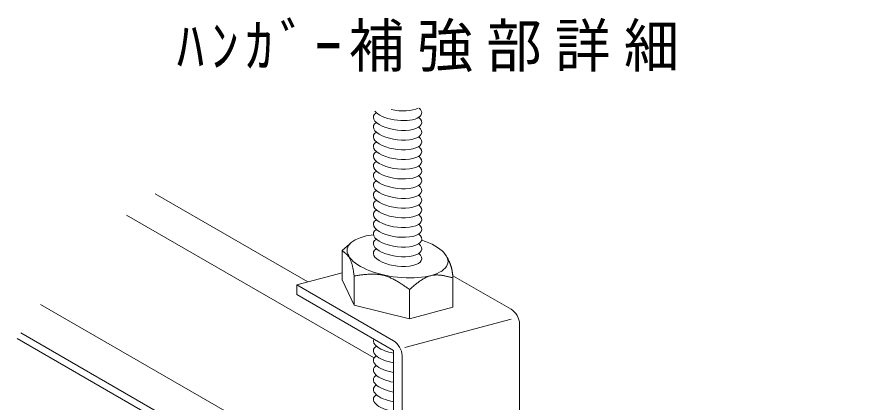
# Model space of a CAD drawing. Units: millimetres, scale not verified. Extents: x -1948 to 1948, y -1375 to 1375.
# Drawn here: x 114.4 to 556.5, y 266.4 to 464.7 of the extents above; entities that cross this region are included whole.
import ezdxf

# ---------------------------------------------------------------- set-up
doc = ezdxf.new("R2010")
doc.units = ezdxf.units.MM
doc.header["$LTSCALE"] = 10
for name, color, linetype, lineweight in [('1-8_文字', 4, 'Continuous', 18), ('1-9_ﾌﾞﾚｰｽ下部受け材', 7, 'Continuous', 18), ('1-D_MCｸﾘｯﾌﾟｶﾞｰﾄﾞ', 7, 'Continuous', 18)]:
    doc.layers.add(name, color=color, linetype=linetype, lineweight=lineweight)
doc.styles.add('ＭＳ ゴシック', font='')
doc.styles.get('ＭＳ ゴシック').set_extended_font_data('MS Gothic')

msp = doc.modelspace()

# ---------------------------------------------------------------- linework, layer by layer
at = {"layer": '1-9_ﾌﾞﾚｰｽ下部受け材'}
for p, q in [((263.74, 328.58), (185.25, 373.9)), ((297.37, 289.67), (170.5, 362.92)), ((556.5, 68.64), (126.33, 317)), ((548.83, 52.53), (116.22, 302.3)), ((547.21, 49.47), (114.38, 299.36))]:
    msp.add_line(p, q, dxfattribs=at)
at = {"layer": '1-D_MCｸﾘｯﾌﾟｶﾞｰﾄﾞ', "color": 4}
for p, q in [((285.14, 347.93), (281.31, 344.62)), ((285.14, 347.93), (281.31, 344.62)), ((285.14, 347.93), (281.31, 344.62)), ((281.31, 344.51), (281.31, 329.62)), ((281.31, 344.51), (281.31, 329.62)), ((281.31, 344.51), (281.31, 329.62)), ((335.25, 341.17), (335.3, 341.08)), ((335.3, 341.08), (335.38, 340.92)), ((335.38, 340.92), (335.46, 340.75)), ((335.46, 340.75), (335.54, 340.59)), ((335.54, 340.59), (335.62, 340.43)), ((335.62, 340.43), (335.7, 340.27)), ((335.7, 340.27), (335.78, 340.1)), ((335.78, 340.1), (335.86, 339.94)), ((335.86, 339.94), (335.94, 339.78)), ((335.94, 339.78), (336.01, 339.62)), ((336.01, 339.62), (336.09, 339.45)), ((336.09, 339.45), (336.17, 339.29)), ((336.17, 339.29), (336.24, 339.13)), ((336.24, 339.13), (336.32, 338.96)), ((336.32, 338.96), (336.39, 338.8)), ((336.39, 338.8), (336.46, 338.63)), ((336.46, 338.63), (336.54, 338.47)), ((336.54, 338.47), (336.61, 338.3)), ((336.61, 338.3), (336.68, 338.14)), ((336.68, 338.14), (336.74, 337.97)), ((336.74, 337.97), (336.81, 337.81)), ((336.81, 337.81), (336.87, 337.64)), ((336.87, 337.64), (336.94, 337.47)), ((336.94, 337.47), (337, 337.31)), ((337, 337.31), (337.06, 337.14)), ((337.06, 337.14), (337.12, 336.97)), ((287.47, 331.63), (287.47, 316.63)), ((287.47, 331.63), (287.47, 316.63)), ((287.47, 331.63), (287.47, 316.63)), ((287.47, 316.63), (281.31, 329.62)), ((287.47, 316.63), (281.31, 329.62)), ((287.47, 316.63), (281.31, 329.62)), ((338.26, 330.6), (338.26, 315.6)), ((338.26, 330.6), (338.26, 315.6)), ((338.26, 330.6), (338.26, 315.6)), ((315.95, 324.62), (315.95, 309.62)), ((315.95, 324.62), (315.95, 309.62)), ((315.95, 324.62), (315.95, 309.62)), ((315.95, 309.62), (287.47, 316.63)), ((315.95, 309.62), (287.47, 316.63)), ((315.95, 309.62), (287.47, 316.63)), ((338.26, 315.6), (315.95, 309.62)), ((338.26, 315.6), (315.95, 309.62)), ((338.26, 315.6), (315.95, 309.62)), ((368.11, 309.45), (313.52, 294.82)), ((368.11, 309.45), (313.52, 294.82))]:
    msp.add_line(p, q, dxfattribs=at)
at = {"layer": '1-D_MCｸﾘｯﾌﾟｶﾞｰﾄﾞ'}
for p, q in [((257.95, 327.02), (281.31, 333.28)), ((257.95, 327.02), (281.31, 333.28)), ((368.11, 314.45), (338.16, 331.75)), ((368.11, 314.45), (338.16, 331.75)), ((257.95, 322.02), (257.95, 327.02)), ((307.74, 298.27), (257.95, 327.02)), ((257.95, 322.02), (257.95, 327.02)), ((307.74, 298.27), (257.95, 327.02)), ((307.74, 293.27), (257.95, 322.02)), ((307.74, 293.27), (257.95, 322.02)), ((372.44, 211.95), (372.44, 306.95)), ((372.44, 211.95), (372.44, 306.95)), ((307.74, 222.25), (307.74, 293.27)), ((312.07, 209.76), (312.07, 290.82))]:
    msp.add_line(p, q, dxfattribs=at)
at = {"layer": '1-D_MCｸﾘｯﾌﾟｶﾞｰﾄﾞ', "color": 4}
for points in [[(283.15, 343.13), (283.07, 343.21), (282.98, 343.28), (282.9, 343.36), (282.81, 343.43), (282.72, 343.51), (282.63, 343.58), (282.55, 343.65), (282.46, 343.73), (282.37, 343.8), (282.28, 343.87), (282.19, 343.94), (282.1, 344.02), (282.01, 344.09), (281.91, 344.16), (281.82, 344.23), (281.73, 344.3), (281.64, 344.37), (281.55, 344.44), (281.45, 344.51), (281.36, 344.58), (281.31, 344.62)], [(283.15, 343.13), (283.07, 343.21), (282.98, 343.28), (282.9, 343.36), (282.81, 343.43), (282.72, 343.51), (282.63, 343.58), (282.55, 343.65), (282.46, 343.73), (282.37, 343.8), (282.28, 343.87), (282.19, 343.94), (282.1, 344.02), (282.01, 344.09), (281.91, 344.16), (281.82, 344.23), (281.73, 344.3), (281.64, 344.37), (281.55, 344.44), (281.45, 344.51), (281.36, 344.58), (281.31, 344.62)], [(283.15, 343.13), (283.07, 343.21), (282.98, 343.28), (282.9, 343.36), (282.81, 343.43), (282.72, 343.51), (282.63, 343.58), (282.55, 343.65), (282.46, 343.73), (282.37, 343.8), (282.28, 343.87), (282.19, 343.94), (282.1, 344.02), (282.01, 344.09), (281.91, 344.16), (281.82, 344.23), (281.73, 344.3), (281.64, 344.37), (281.55, 344.44), (281.45, 344.51), (281.36, 344.58), (281.31, 344.62)], [(287.47, 331.63), (287.44, 331.88), (287.38, 332.29), (287.32, 332.71), (287.26, 333.12), (287.2, 333.53), (287.14, 333.95), (287.07, 334.36), (287, 334.76), (286.93, 335.17), (286.85, 335.57), (286.77, 335.97), (286.68, 336.37), (286.59, 336.76), (286.49, 337.15), (286.39, 337.54), (286.27, 337.92), (286.15, 338.29), (286.03, 338.66), (285.89, 339.02), (285.75, 339.38), (285.6, 339.73), (285.43, 340.08), (285.26, 340.42), (285.08, 340.75), (284.88, 341.07), (284.68, 341.39), (284.46, 341.7), (284.23, 342), (283.98, 342.29), (283.84, 342.45), (283.79, 342.5), (283.72, 342.58), (283.64, 342.66), (283.56, 342.74), (283.48, 342.82), (283.4, 342.9), (283.32, 342.98), (283.24, 343.06), (283.15, 343.13)], [(287.47, 331.63), (287.44, 331.88), (287.38, 332.29), (287.32, 332.71), (287.26, 333.12), (287.2, 333.53), (287.14, 333.95), (287.07, 334.36), (287, 334.76), (286.93, 335.17), (286.85, 335.57), (286.77, 335.97), (286.68, 336.37), (286.59, 336.76), (286.49, 337.15), (286.39, 337.54), (286.27, 337.92), (286.15, 338.29), (286.03, 338.66), (285.89, 339.02), (285.75, 339.38), (285.6, 339.73), (285.43, 340.08), (285.26, 340.42), (285.08, 340.75), (284.88, 341.07), (284.68, 341.39), (284.46, 341.7), (284.23, 342), (283.98, 342.29), (283.84, 342.45), (283.79, 342.5), (283.72, 342.58), (283.64, 342.66), (283.56, 342.74), (283.48, 342.82), (283.4, 342.9), (283.32, 342.98), (283.24, 343.06), (283.15, 343.13)], [(287.47, 331.63), (287.44, 331.88), (287.38, 332.29), (287.32, 332.71), (287.26, 333.12), (287.2, 333.53), (287.14, 333.95), (287.07, 334.36), (287, 334.76), (286.93, 335.17), (286.85, 335.57), (286.77, 335.97), (286.68, 336.37), (286.59, 336.76), (286.49, 337.15), (286.39, 337.54), (286.27, 337.92), (286.15, 338.29), (286.03, 338.66), (285.89, 339.02), (285.75, 339.38), (285.6, 339.73), (285.43, 340.08), (285.26, 340.42), (285.08, 340.75), (284.88, 341.07), (284.68, 341.39), (284.46, 341.7), (284.23, 342), (283.98, 342.29), (283.84, 342.45), (283.79, 342.5), (283.72, 342.58), (283.64, 342.66), (283.56, 342.74), (283.48, 342.82), (283.4, 342.9), (283.32, 342.98), (283.24, 343.06), (283.15, 343.13)], [(336.81, 337.81), (336.74, 337.97), (336.68, 338.14), (336.61, 338.3), (336.54, 338.47), (336.46, 338.63), (336.39, 338.8), (336.32, 338.96), (336.24, 339.13), (336.17, 339.29), (336.09, 339.45), (336.01, 339.62), (335.94, 339.78), (335.86, 339.94), (335.78, 340.1), (335.7, 340.27), (335.62, 340.43), (335.54, 340.59), (335.46, 340.75), (335.38, 340.92), (335.3, 341.08), (335.25, 341.17)], [(336.81, 337.81), (336.74, 337.97), (336.68, 338.14), (336.61, 338.3), (336.54, 338.47), (336.46, 338.63), (336.39, 338.8), (336.32, 338.96), (336.24, 339.13), (336.17, 339.29), (336.09, 339.45), (336.01, 339.62), (335.94, 339.78), (335.86, 339.94), (335.78, 340.1), (335.7, 340.27), (335.62, 340.43), (335.54, 340.59), (335.46, 340.75), (335.38, 340.92), (335.3, 341.08), (335.25, 341.17)], [(338.26, 330.6), (338.24, 330.72), (338.22, 330.92), (338.2, 331.12), (338.18, 331.32), (338.16, 331.52), (338.14, 331.72), (338.12, 331.92), (338.1, 332.12), (338.08, 332.32), (338.05, 332.52), (338.03, 332.72), (338, 332.92), (337.98, 333.12), (337.95, 333.32), (337.92, 333.52), (337.89, 333.72), (337.86, 333.92), (337.83, 334.11), (337.79, 334.31), (337.76, 334.51), (337.72, 334.7), (337.68, 334.9), (337.64, 335.09), (337.59, 335.29), (337.55, 335.48), (337.5, 335.68), (337.45, 335.87), (337.4, 336.06), (337.35, 336.25), (337.31, 336.36), (337.28, 336.46), (337.23, 336.63), (337.18, 336.8), (337.12, 336.97), (337.06, 337.14), (337, 337.31), (336.94, 337.47), (336.87, 337.64), (336.81, 337.81)], [(338.26, 330.6), (338.24, 330.72), (338.22, 330.92), (338.2, 331.12), (338.18, 331.32), (338.16, 331.52), (338.14, 331.72), (338.12, 331.92), (338.1, 332.12), (338.08, 332.32), (338.05, 332.52), (338.03, 332.72), (338, 332.92), (337.98, 333.12), (337.95, 333.32), (337.92, 333.52), (337.89, 333.72), (337.86, 333.92), (337.83, 334.11), (337.79, 334.31), (337.76, 334.51), (337.72, 334.7), (337.68, 334.9), (337.64, 335.09), (337.59, 335.29), (337.55, 335.48), (337.5, 335.68), (337.45, 335.87), (337.4, 336.06), (337.35, 336.25), (337.31, 336.36), (337.28, 336.46), (337.23, 336.63), (337.18, 336.8), (337.12, 336.97), (337.06, 337.14), (337, 337.31), (336.94, 337.47), (336.87, 337.64), (336.81, 337.81)], [(338.26, 330.6), (338.24, 330.72), (338.22, 330.92), (338.2, 331.12), (338.18, 331.32), (338.16, 331.52), (338.14, 331.72), (338.12, 331.92), (338.1, 332.12), (338.08, 332.32), (338.05, 332.52), (338.03, 332.72), (338, 332.92), (337.98, 333.12), (337.95, 333.32), (337.92, 333.52), (337.89, 333.72), (337.86, 333.92), (337.83, 334.11), (337.79, 334.31), (337.76, 334.51), (337.72, 334.7), (337.68, 334.9), (337.64, 335.09), (337.59, 335.29), (337.55, 335.48), (337.5, 335.68), (337.45, 335.87), (337.4, 336.06), (337.35, 336.25), (337.31, 336.36), (337.28, 336.46), (337.23, 336.63), (337.18, 336.8), (337.12, 336.97)], [(298, 332.52), (297.5, 332.54), (297, 332.54), (296.5, 332.54), (295.99, 332.53), (295.49, 332.51), (294.98, 332.48), (294.47, 332.45), (293.96, 332.42), (293.45, 332.37), (292.94, 332.33), (292.43, 332.28), (291.91, 332.22), (291.4, 332.16), (290.88, 332.1), (290.36, 332.03), (289.85, 331.96), (289.33, 331.89), (288.81, 331.82), (288.29, 331.75), (287.78, 331.68), (287.47, 331.63)], [(298, 332.52), (297.5, 332.54), (297, 332.54), (296.5, 332.54), (295.99, 332.53), (295.49, 332.51), (294.98, 332.48), (294.47, 332.45), (293.96, 332.42), (293.45, 332.37), (292.94, 332.33), (292.43, 332.28), (291.91, 332.22), (291.4, 332.16), (290.88, 332.1), (290.36, 332.03), (289.85, 331.96), (289.33, 331.89), (288.81, 331.82), (288.29, 331.75), (287.78, 331.68), (287.47, 331.63)], [(298, 332.52), (297.5, 332.54), (297, 332.54), (296.5, 332.54), (295.99, 332.53), (295.49, 332.51), (294.98, 332.48), (294.47, 332.45), (293.96, 332.42), (293.45, 332.37), (292.94, 332.33), (292.43, 332.28), (291.91, 332.22), (291.4, 332.16), (290.88, 332.1), (290.36, 332.03), (289.85, 331.96), (289.33, 331.89), (288.81, 331.82), (288.29, 331.75), (287.78, 331.68), (287.47, 331.63)], [(315.95, 324.62), (315.68, 324.81), (315.23, 325.13), (314.77, 325.45), (314.32, 325.77), (313.86, 326.09), (313.4, 326.41), (312.94, 326.72), (312.48, 327.03), (312.02, 327.33), (311.56, 327.64), (311.1, 327.93), (310.64, 328.22), (310.17, 328.51), (309.71, 328.79), (309.24, 329.07), (308.77, 329.33), (308.3, 329.59), (307.83, 329.84), (307.35, 330.09), (306.87, 330.32), (306.39, 330.54), (305.91, 330.76), (305.43, 330.96), (304.94, 331.15), (304.45, 331.33), (303.96, 331.5), (303.46, 331.66), (302.97, 331.8), (302.46, 331.94), (302.17, 332.01), (301.9, 332.07), (301.42, 332.16), (300.94, 332.25), (300.45, 332.32), (299.97, 332.38), (299.48, 332.43), (298.99, 332.47), (298.49, 332.5), (298, 332.52)], [(315.95, 324.62), (315.68, 324.81), (315.23, 325.13), (314.77, 325.45), (314.32, 325.77), (313.86, 326.09), (313.4, 326.41), (312.94, 326.72), (312.48, 327.03), (312.02, 327.33), (311.56, 327.64), (311.1, 327.93), (310.64, 328.22), (310.17, 328.51), (309.71, 328.79), (309.24, 329.07), (308.77, 329.33), (308.3, 329.59), (307.83, 329.84), (307.35, 330.09), (306.87, 330.32), (306.39, 330.54), (305.91, 330.76), (305.43, 330.96), (304.94, 331.15), (304.45, 331.33), (303.96, 331.5), (303.46, 331.66), (302.97, 331.8), (302.46, 331.94), (302.17, 332.01), (301.9, 332.07), (301.42, 332.16), (300.94, 332.25), (300.45, 332.32), (299.97, 332.38), (299.48, 332.43), (298.99, 332.47), (298.49, 332.5), (298, 332.52)], [(315.95, 324.62), (315.68, 324.81), (315.23, 325.13), (314.77, 325.45), (314.32, 325.77), (313.86, 326.09), (313.4, 326.41), (312.94, 326.72), (312.48, 327.03), (312.02, 327.33), (311.56, 327.64), (311.1, 327.93), (310.64, 328.22), (310.17, 328.51), (309.71, 328.79), (309.24, 329.07), (308.77, 329.33), (308.3, 329.59), (307.83, 329.84), (307.35, 330.09), (306.87, 330.32), (306.39, 330.54), (305.91, 330.76), (305.43, 330.96), (304.94, 331.15), (304.45, 331.33), (303.96, 331.5), (303.46, 331.66), (302.97, 331.8), (302.46, 331.94), (302.17, 332.01), (301.9, 332.07), (301.42, 332.16), (300.94, 332.25), (300.45, 332.32), (299.97, 332.38), (299.48, 332.43), (298.99, 332.47), (298.49, 332.5), (298, 332.52)], [(315.95, 324.62), (316.18, 324.82), (316.57, 325.17), (316.96, 325.51), (317.36, 325.85), (317.75, 326.19), (318.15, 326.52), (318.54, 326.85), (318.94, 327.18), (319.34, 327.5), (319.74, 327.82), (320.14, 328.13), (320.54, 328.43), (320.94, 328.73), (321.35, 329.02), (321.76, 329.3), (322.17, 329.57), (322.58, 329.83), (322.99, 330.08), (323.41, 330.31), (323.82, 330.54), (324.24, 330.75), (324.67, 330.95), (325.09, 331.14), (325.52, 331.31), (325.96, 331.47), (326.39, 331.61), (326.83, 331.74), (327.28, 331.84), (327.72, 331.93), (327.98, 331.98), (328.18, 332), (328.51, 332.04), (328.85, 332.08), (329.18, 332.1), (329.52, 332.11), (329.87, 332.11), (330.21, 332.11), (330.55, 332.1), (330.9, 332.08)], [(315.95, 324.62), (316.18, 324.82), (316.57, 325.17), (316.96, 325.51), (317.36, 325.85), (317.75, 326.19), (318.15, 326.52), (318.54, 326.85), (318.94, 327.18), (319.34, 327.5), (319.74, 327.82), (320.14, 328.13), (320.54, 328.43), (320.94, 328.73), (321.35, 329.02), (321.76, 329.3), (322.17, 329.57), (322.58, 329.83), (322.99, 330.08), (323.41, 330.31), (323.82, 330.54), (324.24, 330.75), (324.67, 330.95), (325.09, 331.14), (325.52, 331.31), (325.96, 331.47), (326.39, 331.61), (326.83, 331.74), (327.28, 331.84), (327.72, 331.93), (327.98, 331.98), (328.18, 332), (328.51, 332.04), (328.85, 332.08), (329.18, 332.1), (329.52, 332.11), (329.87, 332.11), (330.21, 332.11), (330.55, 332.1), (330.9, 332.08)], [(315.95, 324.62), (316.18, 324.82), (316.57, 325.17), (316.96, 325.51), (317.36, 325.85), (317.75, 326.19), (318.15, 326.52), (318.54, 326.85), (318.94, 327.18), (319.34, 327.5), (319.74, 327.82), (320.14, 328.13), (320.54, 328.43), (320.94, 328.73), (321.35, 329.02), (321.76, 329.3), (322.17, 329.57), (322.58, 329.83), (322.99, 330.08), (323.41, 330.31), (323.82, 330.54), (324.24, 330.75), (324.67, 330.95), (325.09, 331.14), (325.52, 331.31), (325.96, 331.47), (326.39, 331.61), (326.83, 331.74), (327.28, 331.84), (327.72, 331.93), (327.98, 331.98), (328.18, 332), (328.51, 332.04), (328.85, 332.08), (329.18, 332.1), (329.52, 332.11), (329.87, 332.11), (330.21, 332.11), (330.55, 332.1), (330.9, 332.08)], [(330.9, 332.08), (331.25, 332.05), (331.6, 332.02), (331.95, 331.98), (332.3, 331.94), (332.65, 331.88), (333.01, 331.83), (333.36, 331.76), (333.72, 331.7), (334.08, 331.63), (334.43, 331.55), (334.79, 331.47), (335.15, 331.39), (335.51, 331.31), (335.87, 331.22), (336.23, 331.13), (336.6, 331.04), (336.96, 330.94), (337.32, 330.85), (337.68, 330.75), (338.05, 330.66), (338.26, 330.6)], [(330.9, 332.08), (331.25, 332.05), (331.6, 332.02), (331.95, 331.98), (332.3, 331.94), (332.65, 331.88), (333.01, 331.83), (333.36, 331.76), (333.72, 331.7), (334.08, 331.63), (334.43, 331.55), (334.79, 331.47), (335.15, 331.39), (335.51, 331.31), (335.87, 331.22), (336.23, 331.13), (336.6, 331.04), (336.96, 330.94), (337.32, 330.85), (337.68, 330.75), (338.05, 330.66), (338.26, 330.6)], [(330.9, 332.08), (331.25, 332.05), (331.6, 332.02), (331.95, 331.98), (332.3, 331.94), (332.65, 331.88), (333.01, 331.83), (333.36, 331.76), (333.72, 331.7), (334.08, 331.63), (334.43, 331.55), (334.79, 331.47), (335.15, 331.39), (335.51, 331.31), (335.87, 331.22), (336.23, 331.13), (336.6, 331.04), (336.96, 330.94), (337.32, 330.85), (337.68, 330.75), (338.05, 330.66), (338.26, 330.6)]]:
    msp.add_lwpolyline(points, dxfattribs=at)
for centre, major_axis, start_param, end_param in [((309.78, 416.86), (-12.39, 1.63), 0.399266, 3.657236), ((309.78, 421.86), (-12.39, 1.63), 1.351239, 2.641466), ((309.78, 411.86), (-12.39, 1.63), 5.838806, 9.978321), ((309.78, 406.86), (-12.39, 1.63), 5.838806, 9.978321), ((309.78, 401.86), (-12.39, 1.63), 5.838806, 9.978321), ((309.78, 396.86), (-12.39, 1.63), 5.838806, 9.978321), ((309.78, 391.86), (-12.39, 1.63), 5.838806, 9.978321), ((309.78, 386.86), (-12.39, 1.63), 5.838806, 9.978321), ((309.78, 381.86), (-12.39, 1.63), 5.838806, 9.978321), ((309.78, 376.86), (-12.39, 1.63), 5.838806, 9.978321), ((309.78, 371.86), (-12.39, 1.63), 5.838806, 9.978321), ((309.78, 366.86), (-12.39, 1.63), 5.838806, 9.978321), ((309.78, 361.86), (-12.39, 1.63), 5.838806, 9.978321), ((309.78, 356.86), (-12.39, 1.63), 5.838806, 9.978321), ((309.78, 351.86), (-12.39, 1.63), 5.838806, 9.978321), ((309.78, 341.86), (-25.88, 3.41), 5.266492, 10.550635), ((309.78, 341.86), (-25.88, 3.41), 5.266492, 10.550635), ((309.78, 346.86), (-12.39, 1.63), 5.838806, 9.978321), ((309.78, 341.86), (-12.39, 1.63), 5.838806, 9.978321), ((309.78, 296.86), (-12.39, 1.63), 6.154206, 7.743503), ((309.78, 291.86), (-12.39, 1.63), 5.838806, 7.743503), ((309.78, 286.86), (-12.39, 1.63), 5.838806, 7.743503), ((309.78, 281.86), (-12.39, 1.63), 5.838806, 7.743503), ((309.78, 276.86), (-12.39, 1.63), 5.838806, 7.743503), ((309.78, 271.86), (-12.39, 1.63), 5.838806, 7.743503), ((309.78, 266.86), (-12.39, 1.63), 5.838806, 7.743503)]:
    msp.add_ellipse(centre, major_axis=major_axis, ratio=0.415, start_param=start_param, end_param=end_param, dxfattribs=at)
at = {"layer": '1-D_MCｸﾘｯﾌﾟｶﾞｰﾄﾞ'}
for centre in [(368.11, 309.45), (307.74, 293.27), (307.74, 293.27)]:
    msp.add_ellipse(centre, major_axis=(-3.05, 5.29), ratio=0.58, start_param=3.924701, end_param=5.500077, dxfattribs=at)

# ---------------------------------------------------------------- texts
at = {"layer": '1-8_文字', "color": 7, "insert": (196.36, 436.42), "char_height": 21.99, "attachment_point": 7, "style": 'ＭＳ ゴシック'}
msp.add_mtext('\\T1.24;\\W0.95;ﾊﾝｶﾞｰ補強部詳細', dxfattribs=at)

doc.saveas('drawing.dxf')
